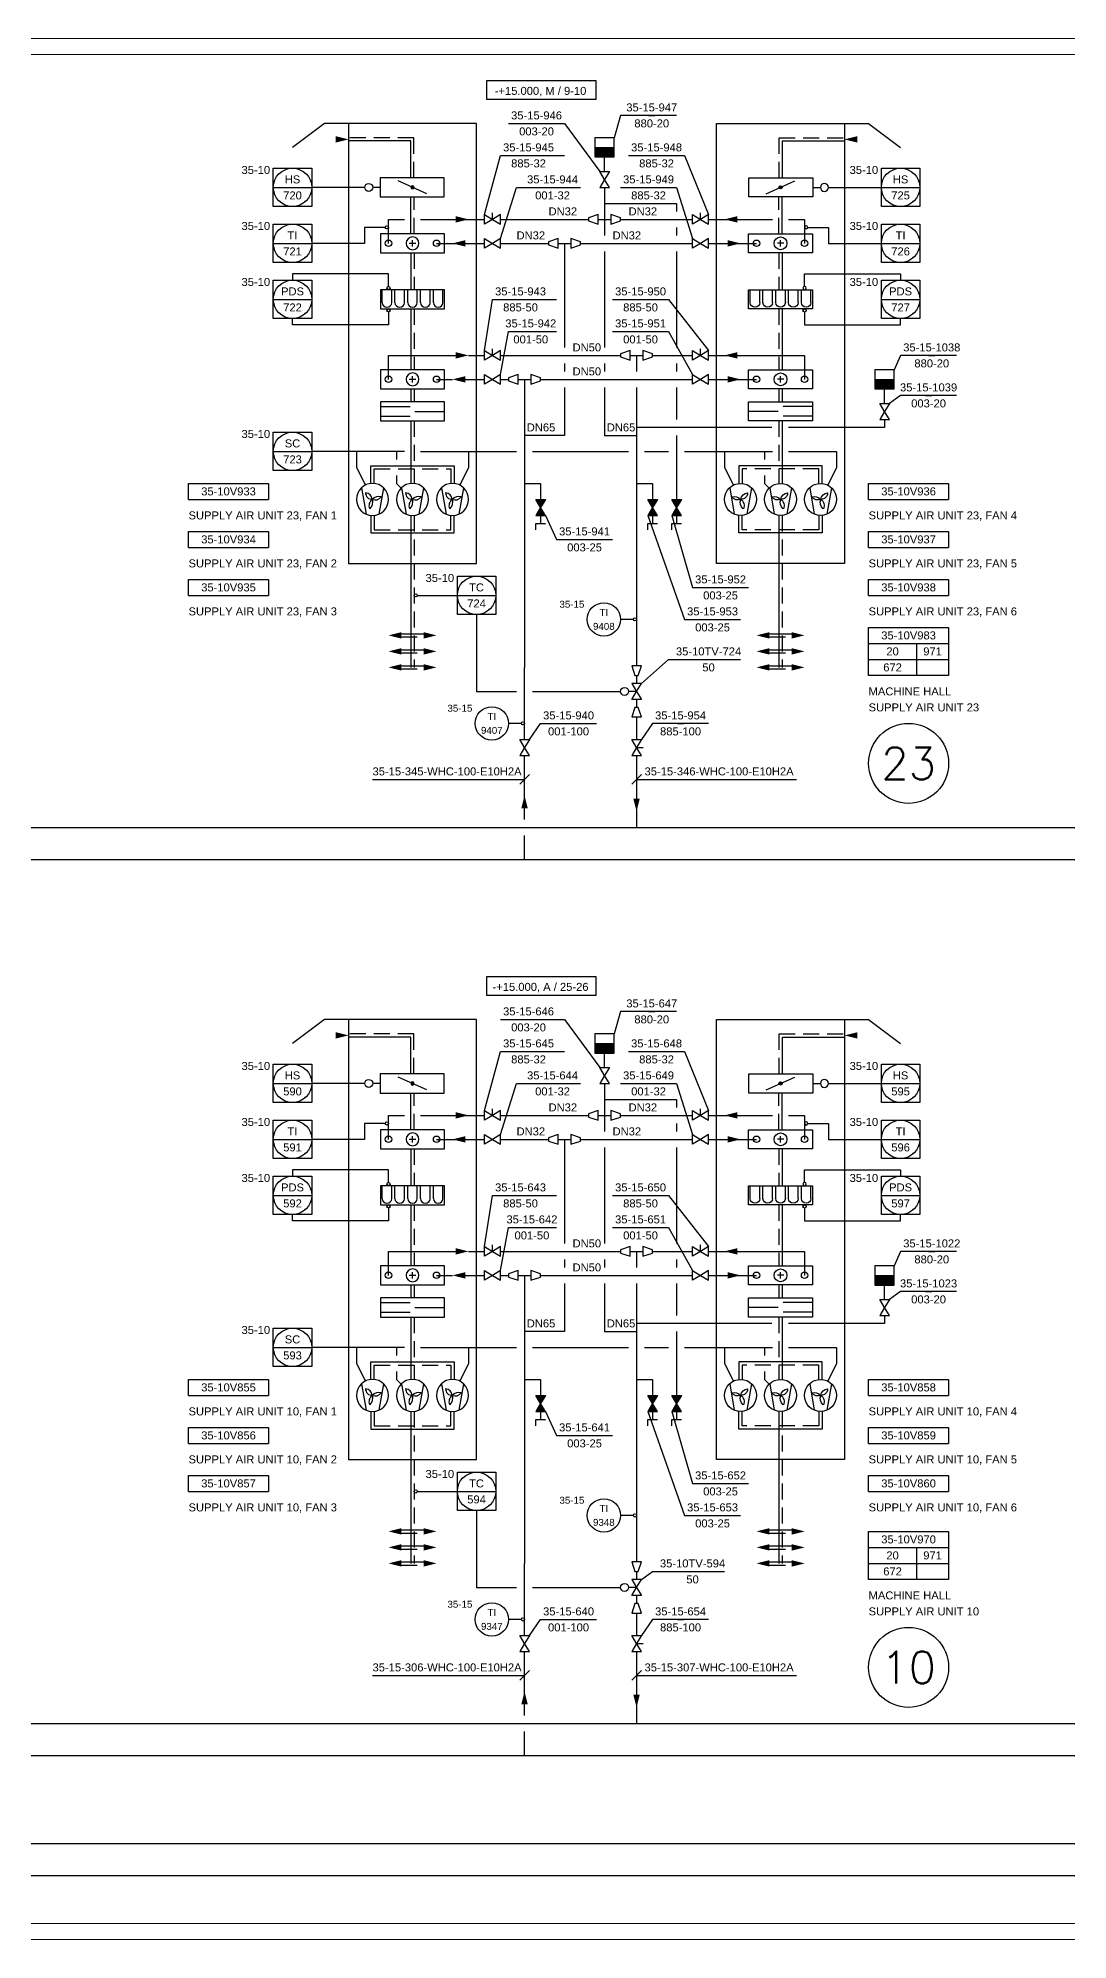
# Model space of a CAD drawing. Header units: millimetres. Extents: x 278 to 9444, y -5 to 599.
# Drawn here: x 4015 to 4337, y 0 to 594 of the extents above; entities that cross this region are included whole.
import ezdxf
from ezdxf.enums import TextEntityAlignment as Align

# ---------------------------------------------------------------- set-up
doc = ezdxf.new("R2010")
doc.units = ezdxf.units.MM
doc.header["$LTSCALE"] = 10
doc.header["$MEASUREMENT"] = 0
doc.linetypes.add('DASHED', pattern=[0.75, 0.5, -0.25])
for name, color, linetype in [('P-A-SHEET', 3, 'Continuous'), ('P-AIR', 7, 'Continuous'), ('P-CVPOS', 7, 'Continuous'), ('P-FAN_POS', 7, 'Continuous'), ('P-FITTINGS', 7, 'Continuous'), ('P-HEATING_WATER', 3, 'Continuous'), ('P-INSTRPOS', 7, 'Continuous'), ('P-INSTRPOS_TEXTS', 7, 'Continuous'), ('P-INSTRU', 7, 'Continuous'), ('P-LINEPOS', 7, 'Continuous'), ('P-OTHER', 7, 'Continuous'), ('P-PUMP_POS', 7, 'Continuous'), ('P-PUMPS', 7, 'Continuous'), ('P-SYMB', 7, 'Continuous'), ('P-TEXT', 7, 'Continuous'), ('P-UNIT', 7, 'Continuous'), ('P-VALVEPOS', 7, 'Continuous'), ('P-VENTS', 7, 'Continuous'), ('P-WATER', 3, 'Continuous')]:
    doc.layers.add(name, color=color, linetype=linetype)
doc.styles.add('ARIAL', font='arial.ttf')
doc.styles.add('ROMANS', font='ROMANS.SHX')

# ---------------------------------------------------------------- blocks, each defined once
blk = doc.blocks.new('P7A5102')
at = {"color": 0, "linetype": 'ByBlock'}
for p, q in [((3, 10), (-3, 10)), ((-3, 10), (-3, -10)), ((3, -10), (3, 10)), ((-1, 0), (1, 0)), ((0, 1), (0, -1)), ((-3, -10), (3, -10))]:
    blk.add_line(p, q, dxfattribs=at)
for start, end in [(90, 270), (270, 90)]:
    blk.add_arc((0, 0), 2, start, end, dxfattribs=at)
blk = doc.blocks.new('P7A5222')
at = {"color": 0, "linetype": 'ByBlock'}
for p, q in [((-1.5, 10), (-1.5, 0.77)), ((1.5, 10), (1.5, 0.77)), ((0, -0.74), (0, -10))]:
    blk.add_line(p, q, dxfattribs=at)
blk.add_lwpolyline([(-3, 10), (-3, -10), (3, -10), (3, 10)], close=True, dxfattribs=at)
blk = doc.blocks.new('P7A0214')
at = {"color": 0, "linetype": 'ByBlock'}
for p, q in [((-3.6, 3.4), (4.6, 2)), ((-3.6, -3.4), (4.6, -2))]:
    blk.add_line(p, q, dxfattribs=at)
blk.add_lwpolyline([(0, 5, 1), (0, -5, 1)], format="xyb", close=True, dxfattribs=at)
for centre, radius, start, end in [((1.93, 2), 2.83, 164.98288, 226.8997), ((-2.2, 0.83), 2.38, 337.75098, 53.61565), ((0.88, -2.55), 2.64, 39.79777, 109.4011), ((0.4, -2.57), 2.53, 99.09028, 170.90972), ((-2, -0.17), 2, 267.13759, 2.86241), ((2, 1.33), 2.44, 214.99202, 292.24902)]:
    blk.add_arc(centre, radius, start, end, dxfattribs=at)
blk = doc.blocks.new('P7A5202')
at = {"linetype": 'Continuous'}
h = blk.add_hatch(color=0, dxfattribs=at)
edge = h.paths.add_edge_path()
edge.add_arc((0, 0), 0.5, 270, 450)
edge.add_arc((0, 0), 0.5, 90, 270)
at = {"color": 0, "linetype": 'ByBlock'}
blk.add_line((-2, -4.5), (2, 4.5), dxfattribs=at)
blk.add_lwpolyline([(3, -9.92), (3, 10.08), (-3, 10.08), (-3, -9.92)], close=True, dxfattribs=at)
at = {"color": 0, "linetype": 'Continuous'}
for start, end in [(90, 270), (270, 90)]:
    blk.add_arc((0, 0), 0.5, start, end, dxfattribs=at)
blk = doc.blocks.new('P7A5106')
at = {"color": 0, "linetype": 'ByBlock'}
for p, q in [((3, 10), (-3, 10)), ((-3, 10), (-3, -10)), ((-1, 9.5), (3, 9.5)), ((-1, 6.5), (3, 6.5)), ((3, -10), (3, 10)), ((-1, 5.5), (3, 5.5)), ((-1, 2.5), (3, 2.5)), ((-1, 1.5), (3, 1.5)), ((-1, -1.5), (3, -1.5)), ((-1, -2.5), (3, -2.5)), ((-1, -5.5), (3, -5.5)), ((-3, -10), (3, -10)), ((-1, -6.5), (3, -6.5)), ((-1, -9.5), (3, -9.5))]:
    blk.add_line(p, q, dxfattribs=at)
for centre in [(-1, 8), (-1, 4), (-1, 0), (-1, -4), (-1, -8)]:
    blk.add_arc(centre, 1.5, 90, 270, dxfattribs=at)
blk = doc.blocks.new('P7A1305')
at = {"color": 0, "linetype": 'ByBlock'}
blk.add_solid([(-4, -1), (-4, 1), (0, 0)], dxfattribs=at)
blk = doc.blocks.new('P7A1210')
at = {"color": 0, "linetype": 'ByBlock'}
blk.add_lwpolyline([(-3, 1.5), (-3, -1.5), (0, -0.5), (0, 0.5)], close=True, dxfattribs=at)
blk = doc.blocks.new('P7A1100')
at = {"color": 0, "linetype": 'ByBlock'}
for points in [[(-3, -1.8), (-3, 1.8), (0, 0)], [(3, -1.8), (3, 1.8), (0, 0)]]:
    blk.add_lwpolyline(points, close=True, dxfattribs=at)
blk = doc.blocks.new('CVR4349')
at = {"color": 0, "linetype": 'Continuous'}
blk.add_lwpolyline([(-1.5, 4.5, -1), (1.5, 4.5, -1), (-1.5, 4.5)], format="xyb", close=True, dxfattribs=at)
blk.add_lwpolyline([(0, 0), (0, 3)], dxfattribs=at)
at = {"layer": 'P-VENTS', "color": 0, "linetype": 'Continuous'}
for points in [[(-3, -1.8), (-3, 1.8), (0, 0)], [(3, -1.8), (3, 1.8), (0, 0)]]:
    blk.add_lwpolyline(points, close=True, dxfattribs=at)
blk = doc.blocks.new('P7A1172')
at = {"color": 0, "linetype": 'ByBlock'}
blk.add_line((0, 0), (0, 2.5), dxfattribs=at)
for points in [[(-3, 1.8), (0, 0), (-3, -1.8)], [(0, 0), (3, -1.8), (3, 1.8)]]:
    blk.add_lwpolyline(points, close=True, dxfattribs=at)
blk = doc.blocks.new('P7A1208')
at = {"color": 0, "linetype": 'ByBlock'}
for p, q in [((-3, 0), (-3, -3)), ((3, -3), (3, 0)), ((-3, -3), (3, -3))]:
    blk.add_line(p, q, dxfattribs=at)
blk.add_lwpolyline([(3, 3), (-3, 3), (-3, 0), (3, 0)], close=True, dxfattribs=at)
blk.add_solid([(-3, 0), (3, 0), (-3, -3), (3, -3)], dxfattribs=at)
blk = doc.blocks.new('PRR4AF3')
h = blk.add_hatch(color=0)
h.dxf.hatch_style = 1
h.paths.add_polyline_path([(-3, -1.8), (-3, 1.8), (0, 0)])
h.paths.add_polyline_path([(3, -1.8), (3, 1.8), (0, 0)])
at = {"layer": 'P-VENTS', "color": 0, "linetype": 'Continuous'}
for points in [[(-3, -1.8), (-3, 1.8), (0, 0)], [(3, -1.8), (3, 1.8), (0, 0)]]:
    blk.add_lwpolyline(points, close=True, dxfattribs=at)
blk = doc.blocks.new('P7A1212')
at = {"color": 0, "linetype": 'ByBlock'}
for p, q in [((0, -1.5), (0, 1.5)), ((2, -1.5), (0, -1.5))]:
    blk.add_line(p, q, dxfattribs=at)
blk = doc.blocks.new('PPI_1204A')
at = {"color": 0, "linetype": 'ByBlock'}
for p, q in [((-6, -6), (-6, 6)), ((-6, 6), (6, 6)), ((6, 6), (6, -6)), ((-6, 0), (6, 0)), ((6, -6), (-6, -6))]:
    blk.add_line(p, q, dxfattribs=at)
blk.add_circle((0, 0), 6, dxfattribs=at)
blk = doc.blocks.new('PPI_0101B')
at = {"color": 0, "linetype": 'ByBlock'}
blk.add_line((0, 1), (0, 5), dxfattribs=at)
blk.add_circle((0, 0.5), 0.5, dxfattribs=at)
blk = doc.blocks.new('PPI_0900A')
at = {"color": 0, "linetype": 'ByBlock'}
blk.add_line((-1, 0), (1, 0), dxfattribs=at)
blk = doc.blocks.new('PPI_1200A')
at = {"color": 0, "linetype": 'ByBlock'}
blk.add_circle((0, 0), 6, dxfattribs=at)
blk = doc.blocks.new('PPI_1000A')
at = {"color": 0, "linetype": 'ByBlock'}
blk.add_line((-1, 0), (1, 0), dxfattribs=at)
blk = doc.blocks.new('PPI_1100A')
at = {"color": 0, "linetype": 'ByBlock'}
blk.add_line((0, 0), (2, 0), dxfattribs=at)
blk = doc.blocks.new('P7A1304')
at = {"color": 0, "linetype": 'ByBlock'}
blk.add_line((1.5, 1.5), (-1.5, -1.5), dxfattribs=at)
blk = doc.blocks.new('PPI_0601A-25')
at = {"color": 0, "linetype": 'ByBlock'}
for p, q in [((0, 0), (25, 0)), ((0, -15), (0, 0)), ((25, 0), (25, -15)), ((0, -5), (25, -5)), ((15, -5), (15, -15)), ((0, -10), (25, -10)), ((25, -15), (0, -15))]:
    blk.add_line(p, q, dxfattribs=at)
blk = doc.blocks.new('PPI_060AA-25')
at = {"color": 0, "linetype": 'ByBlock'}
for p, q in [((0, -5), (0, 0)), ((0, 0), (25, 0)), ((25, 0), (25, -5)), ((0, -5), (25, -5))]:
    blk.add_line(p, q, dxfattribs=at)

msp = doc.modelspace()

# ---------------------------------------------------------------- linework, layer by layer
at = {"layer": 'P-A-SHEET', "color": 7, "const_width": 0.35}
for points in [[(282.5, 0), (9438.5, 0), (9438.5, 594), (282.5, 594)], [(287.5, 5), (9433.5, 5), (9433.5, 589), (287.5, 589)]]:
    msp.add_lwpolyline(points, close=True, dxfattribs=at)
at = {"layer": 'P-AIR', "linetype": 'DASHED'}
for points in [[(4132.92, 550.5), (4132.92, 563), (4112.5, 563)], [(4247.08, 550.5), (4247.08, 563), (4267.5, 563)], [(4133, 533), (4133, 544.5)], [(4247, 533), (4247, 544.5)], [(4133, 527.04), (4133, 515.54)], [(4247, 527.04), (4247, 515.54)], [(4133, 509.54), (4133, 490.54)], [(4247, 509.54), (4247, 490.54)], [(4133, 484.54), (4133, 480.5)], [(4247, 484.54), (4247, 480.5)], [(4133, 474.5), (4133, 454.97)], [(4247, 474.5), (4247, 454.97)], [(4120.5, 455), (4120.5, 459.5), (4144.5, 459.5), (4144.5, 455)], [(4259.5, 455), (4259.5, 459.5), (4235.5, 459.5), (4235.5, 455)], [(4120.5, 445), (4120.5, 440.5), (4144.5, 440.5), (4144.5, 445)], [(4133, 445), (4133, 397.5)], [(4259.5, 445), (4259.5, 440.5), (4235.5, 440.5), (4235.5, 445)], [(4248, 445), (4248, 397.5)], [(4129, 407), (4136, 407)], [(4244, 407), (4251, 407)], [(4129, 402), (4136, 402)], [(4244, 402), (4251, 402)], [(4129, 397), (4136, 397)], [(4244, 397), (4251, 397)], [(4132.92, 270.5), (4132.92, 283), (4112.5, 283)], [(4247.08, 270.5), (4247.08, 283), (4267.5, 283)], [(4133, 253), (4133, 264.5)], [(4247, 253), (4247, 264.5)], [(4133, 247.04), (4133, 235.54)], [(4247, 247.04), (4247, 235.54)], [(4133, 229.54), (4133, 210.54)], [(4247, 229.54), (4247, 210.54)], [(4133, 204.54), (4133, 200.5)], [(4247, 204.54), (4247, 200.5)], [(4133, 194.5), (4133, 174.97)], [(4247, 194.5), (4247, 174.97)], [(4120.5, 175), (4120.5, 179.5), (4144.5, 179.5), (4144.5, 175)], [(4259.5, 175), (4259.5, 179.5), (4235.5, 179.5), (4235.5, 175)], [(4120.5, 165), (4120.5, 160.5), (4144.5, 160.5), (4144.5, 165)], [(4133, 165), (4133, 117.5)], [(4259.5, 165), (4259.5, 160.5), (4235.5, 160.5), (4235.5, 165)], [(4248, 165), (4248, 117.5)], [(4129, 127), (4136, 127)], [(4244, 127), (4251, 127)], [(4129, 122), (4136, 122)], [(4244, 122), (4251, 122)], [(4129, 117), (4136, 117)], [(4244, 117), (4251, 117)]]:
    msp.add_lwpolyline(points, dxfattribs=at)
at = {"layer": 'P-AIR'}
for points in [[(4131.92, 550.5), (4131.92, 562), (4112.5, 562)], [(4248.08, 550.5), (4248.08, 562), (4267.5, 562)], [(4132, 533), (4132, 544.5)], [(4248, 533), (4248, 544.5)], [(4132, 527.04), (4132, 515.54)], [(4248, 527.04), (4248, 515.54)], [(4132, 509.54), (4132, 490.54)], [(4248, 509.54), (4248, 490.54)], [(4132, 484.54), (4132, 480.5)], [(4248, 484.54), (4248, 480.5)], [(4132, 474.5), (4132, 454.97)], [(4248, 474.5), (4248, 454.97)], [(4119.5, 455), (4119.5, 460.5), (4145.5, 460.5), (4145.5, 455)], [(4260.5, 455), (4260.5, 460.5), (4234.5, 460.5), (4234.5, 455)], [(4119.5, 445), (4119.5, 439.5), (4145.5, 439.5), (4145.5, 445)], [(4132, 445), (4132, 397.5)], [(4260.5, 445), (4260.5, 439.5), (4234.5, 439.5), (4234.5, 445)], [(4247, 445), (4247, 397.5)], [(4129, 408), (4136, 408)], [(4244, 408), (4251, 408)], [(4129, 403), (4136, 403)], [(4244, 403), (4251, 403)], [(4129, 398), (4136, 398)], [(4244, 398), (4251, 398)], [(4131.92, 270.5), (4131.92, 282), (4112.5, 282)], [(4248.08, 270.5), (4248.08, 282), (4267.5, 282)], [(4132, 253), (4132, 264.5)], [(4248, 253), (4248, 264.5)], [(4132, 247.04), (4132, 235.54)], [(4248, 247.04), (4248, 235.54)], [(4132, 229.54), (4132, 210.54)], [(4248, 229.54), (4248, 210.54)], [(4132, 204.54), (4132, 200.5)], [(4248, 204.54), (4248, 200.5)], [(4132, 194.5), (4132, 174.97)], [(4248, 194.5), (4248, 174.97)], [(4119.5, 175), (4119.5, 180.5), (4145.5, 180.5), (4145.5, 175)], [(4260.5, 175), (4260.5, 180.5), (4234.5, 180.5), (4234.5, 175)], [(4119.5, 165), (4119.5, 159.5), (4145.5, 159.5), (4145.5, 165)], [(4132, 165), (4132, 117.5)], [(4260.5, 165), (4260.5, 159.5), (4234.5, 159.5), (4234.5, 165)], [(4247, 165), (4247, 117.5)], [(4129, 128), (4136, 128)], [(4244, 128), (4251, 128)], [(4129, 123), (4136, 123)], [(4244, 123), (4251, 123)], [(4129, 118), (4136, 118)], [(4244, 118), (4251, 118)]]:
    msp.add_lwpolyline(points, dxfattribs=at)
at = {"layer": 'P-CVPOS'}
for points in [[(4204, 392.5), (4212.5, 400), (4235, 400)], [(4204, 112.5), (4207.5, 115), (4230, 115)]]:
    msp.add_lwpolyline(points, dxfattribs=at)
at = {"layer": 'P-HEATING_WATER'}
for points in [[(4192.5, 552.5), (4192.5, 557.5)], [(4280, 480), (4280, 485)], [(4192.5, 272.5), (4192.5, 277.5)], [(4280, 200), (4280, 205)]]:
    msp.add_lwpolyline(points, dxfattribs=at)
at = {"layer": 'P-INSTRPOS'}
for points in [[(4117.5, 547.5), (4101, 547.5)], [(4262.5, 547.5), (4279, 547.5)], [(4120, 535), (4117.5, 535), (4117.5, 530), (4101, 530)], [(4260, 535), (4262.5, 535), (4262.5, 530), (4279, 530)], [(4125, 520.54), (4095, 520.54), (4095, 518.5)], [(4255, 520.54), (4285, 520.54), (4285, 518.5)], [(4125, 504.54), (4095, 504.54), (4095, 506.5)], [(4255, 504.54), (4285, 504.54), (4285, 506.5)], [(4130, 465), (4101, 465)], [(4137.5, 420), (4146.5, 420)], [(4152.5, 414), (4152.5, 390), (4165, 390)], [(4117.5, 267.5), (4101, 267.5)], [(4262.5, 267.5), (4279, 267.5)], [(4120, 255), (4117.5, 255), (4117.5, 250), (4101, 250)], [(4260, 255), (4262.5, 255), (4262.5, 250), (4279, 250)], [(4125, 240.54), (4095, 240.54), (4095, 238.5)], [(4255, 240.54), (4285, 240.54), (4285, 238.5)], [(4125, 224.54), (4095, 224.54), (4095, 226.5)], [(4255, 224.54), (4285, 224.54), (4285, 226.5)], [(4130, 185), (4101, 185)], [(4137.5, 140), (4146.5, 140)], [(4152.5, 134), (4152.5, 110), (4165, 110)]]:
    msp.add_lwpolyline(points, dxfattribs=at)
at = {"layer": 'P-INSTRU'}
for centre in [(4125, 530.04), (4140, 530.04), (4240, 530.04), (4255, 530.04), (4125, 487.54), (4140, 487.54), (4240, 487.54), (4255, 487.54), (4125, 250.04), (4140, 250.04), (4240, 250.04), (4255, 250.04), (4125, 207.54), (4140, 207.54), (4240, 207.54), (4255, 207.54)]:
    msp.add_circle(centre, 1, dxfattribs=at)
at = {"layer": 'P-OTHER'}
for points in [[(4155.75, 580.93), (4189.78, 580.93), (4189.78, 575), (4155.75, 575), (4155.75, 580.93)], [(4162.5, 567.5), (4180, 567.5), (4191, 552.5)], [(4215, 570), (4197.5, 570), (4195.5, 563)], [(4200, 557.5), (4217.5, 557.5), (4225, 539)], [(4197.5, 547.5), (4215, 547.5), (4220, 531.5)], [(4195, 512.5), (4212.5, 512.5), (4225, 496.5)], [(4195, 502.5), (4212.5, 502.5), (4220, 489)], [(4302.5, 495), (4285, 495), (4283, 490.5)], [(4302.5, 482.5), (4285, 482.5), (4281.5, 480)], [(4115, 465), (4115, 460), (4117.76, 454.47)], [(4127.5, 465), (4127.5, 462.5)], [(4135, 465), (4150, 465), (4150, 460), (4147.24, 454.47)], [(4135, 465), (4165, 465)], [(4170, 465), (4200, 465)], [(4205, 465), (4212.5, 465)], [(4217.5, 465), (4245, 465)], [(4230, 465), (4230, 460), (4232.76, 454.47)], [(4242.5, 465), (4242.5, 462.5)], [(4250, 465), (4265, 465), (4265, 460), (4262.24, 454.47)], [(4127.5, 457.5), (4127.5, 455), (4128.96, 453.54)], [(4242.5, 457.5), (4242.5, 455), (4243.96, 453.54)], [(4170, 390), (4197.5, 390)], [(4225, 380), (4207.5, 380), (4204, 375)], [(4120, 362.5), (4167.5, 362.5)], [(4202.5, 362.5), (4252.5, 362.5)], [(4155.75, 300.92), (4189.78, 300.92), (4189.78, 295), (4155.75, 295), (4155.75, 300.92)], [(4160, 287.5), (4180, 287.5), (4191, 272.5)], [(4215, 290), (4197.5, 290), (4195.5, 283)], [(4200, 277.5), (4217.5, 277.5), (4225, 259)], [(4197.5, 267.5), (4215, 267.5), (4220, 251.5)], [(4195, 232.5), (4212.5, 232.5), (4225, 216.5)], [(4195, 222.5), (4212.5, 222.5), (4220, 209)], [(4302.5, 215), (4285, 215), (4283, 210.5)], [(4302.5, 202.5), (4285, 202.5), (4281.5, 200)], [(4115, 185), (4115, 180), (4117.76, 174.47)], [(4127.5, 185), (4127.5, 182.5)], [(4135, 185), (4150, 185), (4150, 180), (4147.24, 174.47)], [(4135, 185), (4165, 185)], [(4170, 185), (4200, 185)], [(4205, 185), (4212.5, 185)], [(4217.5, 185), (4245, 185)], [(4230, 185), (4230, 180), (4232.76, 174.47)], [(4242.5, 185), (4242.5, 182.5)], [(4250, 185), (4265, 185), (4265, 180), (4262.24, 174.47)], [(4127.5, 177.5), (4127.5, 175), (4128.96, 173.54)], [(4242.5, 177.5), (4242.5, 175), (4243.96, 173.54)], [(4170, 110), (4197.5, 110)], [(4225, 100), (4207.5, 100), (4204, 95)], [(4120, 82.5), (4167.5, 82.5)], [(4202.5, 82.5), (4252.5, 82.5)]]:
    msp.add_lwpolyline(points, dxfattribs=at)
at = {"layer": 'P-OTHER', "color": 0, "linetype": 'Continuous'}
for points in [[(4118.8, 546.25, -1), (4118.8, 548.75, -1), (4118.8, 546.25)], [(4261.2, 546.25, 1), (4261.2, 548.75, 1), (4261.2, 546.25)], [(4118.8, 266.25, -1), (4118.8, 268.75, -1), (4118.8, 266.25)], [(4261.2, 266.25, 1), (4261.2, 268.75, 1), (4261.2, 266.25)]]:
    msp.add_lwpolyline(points, format="xyb", close=True, dxfattribs=at)
for points in [[(4122.42, 547.5), (4120.05, 547.5)], [(4257.58, 547.5), (4259.95, 547.5)], [(4122.42, 267.5), (4120.05, 267.5)], [(4257.58, 267.5), (4259.95, 267.5)]]:
    msp.add_lwpolyline(points, dxfattribs=at)
at = {"layer": 'P-OTHER'}
for centre in [(4287.5, 367.5), (4287.5, 85)]:
    msp.add_circle(centre, 12.5, dxfattribs=at)
at = {"layer": 'P-UNIT'}
for points in [[(4112.5, 567.5), (4105, 567.5), (4095, 560)], [(4267.5, 567.5), (4275, 567.5), (4285, 560)], [(4112.5, 287.5), (4105, 287.5), (4095, 280)], [(4267.5, 287.5), (4275, 287.5), (4285, 280)]]:
    msp.add_lwpolyline(points, dxfattribs=at)
for points in [[(4152.5, 430), (4152.5, 567.5), (4112.5, 567.5), (4112.5, 430)], [(4227.5, 430), (4227.5, 567.5), (4267.5, 567.5), (4267.5, 430)], [(4152.5, 150), (4152.5, 287.5), (4112.5, 287.5), (4112.5, 150)], [(4227.5, 150), (4227.5, 287.5), (4267.5, 287.5), (4267.5, 150)]]:
    msp.add_lwpolyline(points, close=True, dxfattribs=at)
at = {"layer": 'P-VALVEPOS'}
for points in [[(4155, 539), (4160, 557.5), (4180, 557.5)], [(4160, 531.5), (4165, 547.5), (4185, 547.5)], [(4155, 496.5), (4157.5, 512.5), (4177.5, 512.5)], [(4160, 489), (4162.5, 502.5), (4177.5, 502.5)], [(4174, 445), (4177.5, 437.5), (4195, 437.5)], [(4206, 445), (4217.5, 412.5), (4235, 412.5)], [(4213.5, 445), (4220, 422.5), (4237.5, 422.5)], [(4169, 375), (4172.5, 380), (4190, 380)], [(4155, 259), (4160, 277.5), (4180, 277.5)], [(4160, 251.5), (4165, 267.5), (4185, 267.5)], [(4155, 216.5), (4157.5, 232.5), (4177.5, 232.5)], [(4160, 209), (4162.5, 222.5), (4177.5, 222.5)], [(4174, 165), (4177.5, 157.5), (4195, 157.5)], [(4206, 165), (4217.5, 132.5), (4235, 132.5)], [(4213.5, 165), (4220, 142.5), (4237.5, 142.5)], [(4169, 95), (4172.5, 100), (4190, 100)]]:
    msp.add_lwpolyline(points, dxfattribs=at)
at = {"layer": 'P-WATER'}
for points in [[(4192.5, 547.5), (4192.5, 537.5)], [(4192.5, 542.5), (4215, 542.5), (4215, 540)], [(4125, 530), (4125, 537.5), (4130, 537.5)], [(4135, 537.5), (4155, 537.5)], [(4160, 537.5), (4187.5, 537.5)], [(4190.5, 537.5), (4194.5, 537.5)], [(4192.5, 537.5), (4192.5, 532.5)], [(4197.5, 537.5), (4220, 537.5)], [(4215, 535), (4215, 532.5)], [(4225, 537.5), (4245, 537.5)], [(4250, 537.5), (4255, 537.5), (4255, 530)], [(4140, 530), (4155, 530)], [(4160, 530), (4175, 530)], [(4178, 530), (4182, 530)], [(4180, 530), (4180, 497.5)], [(4185, 530), (4220, 530)], [(4225, 530), (4240, 530)], [(4192.5, 527.5), (4192.5, 497.5)], [(4215, 527.5), (4215, 497.5)], [(4125, 487.5), (4125, 495), (4146, 495)], [(4150, 495), (4155, 495)], [(4160, 495), (4197.5, 495)], [(4200.5, 495), (4204.5, 495)], [(4202.5, 495), (4202.5, 490)], [(4207.5, 495), (4220, 495)], [(4225, 495), (4255, 495), (4255, 487.5)], [(4140, 487.5), (4145, 487.5)], [(4149, 487.5), (4155, 487.5)], [(4160, 487.5), (4162.5, 487.5)], [(4165.5, 487.5), (4169.5, 487.5)], [(4167.5, 487.5), (4167.5, 397.5)], [(4172.5, 487.5), (4220, 487.5)], [(4180, 492.5), (4180, 490)], [(4192.5, 492.5), (4192.5, 490)], [(4215, 492.5), (4215, 490)], [(4225, 487.5), (4240, 487.5)], [(4180, 485), (4180, 470)], [(4192.5, 485), (4192.5, 470)], [(4202.5, 485), (4202.5, 470)], [(4215, 485), (4215, 475)], [(4180, 470), (4167.5, 470)], [(4192.5, 470), (4202.5, 470)], [(4244.76, 472.5), (4202.5, 472.5)], [(4202.5, 470), (4202.5, 398)], [(4215, 470), (4215, 450)], [(4280, 475), (4280, 472.5), (4250, 472.5)], [(4167.5, 455), (4172.5, 455), (4172.5, 450)], [(4202.5, 455), (4207.5, 455), (4207.5, 450)], [(4172.5, 445), (4172.5, 442.5)], [(4207.5, 445), (4207.5, 442.5)], [(4215, 445), (4215, 442.5)], [(4167.5, 375), (4167.5, 397.5)], [(4202.5, 395), (4202.5, 392.5)], [(4202.5, 387.5), (4202.5, 385)], [(4202.5, 382), (4202.5, 375)], [(4167.5, 350), (4167.5, 370)], [(4202.5, 370), (4202.5, 347.5)], [(3843, 347.5), (4465, 347.5)], [(4167.5, 337.5), (4167.5, 345)], [(3843, 337.5), (4465, 337.5)], [(4192.5, 267.5), (4192.5, 257.5)], [(4192.5, 262.5), (4215, 262.5), (4215, 260)], [(4125, 250), (4125, 257.5), (4130, 257.5)], [(4135, 257.5), (4155, 257.5)], [(4160, 257.5), (4187.5, 257.5)], [(4190.5, 257.5), (4194.5, 257.5)], [(4192.5, 257.5), (4192.5, 252.5)], [(4197.5, 257.5), (4220, 257.5)], [(4225, 257.5), (4245, 257.5)], [(4250, 257.5), (4255, 257.5), (4255, 250)], [(4140, 250), (4155, 250)], [(4160, 250), (4175, 250)], [(4178, 250), (4182, 250)], [(4180, 250), (4180, 217.5)], [(4185, 250), (4220, 250)], [(4215, 255), (4215, 252.5)], [(4225, 250), (4240, 250)], [(4192.5, 247.5), (4192.5, 217.5)], [(4215, 247.5), (4215, 217.5)], [(4125, 207.5), (4125, 215), (4146, 215)], [(4150, 215), (4155, 215)], [(4160, 215), (4197.5, 215)], [(4200.5, 215), (4204.5, 215)], [(4202.5, 215), (4202.5, 210)], [(4207.5, 215), (4220, 215)], [(4225, 215), (4255, 215), (4255, 207.5)], [(4180, 212.5), (4180, 210)], [(4192.5, 212.5), (4192.5, 210)], [(4215, 212.5), (4215, 210)], [(4140, 207.5), (4145, 207.5)], [(4149, 207.5), (4155, 207.5)], [(4160, 207.5), (4162.5, 207.5)], [(4165.5, 207.5), (4169.5, 207.5)], [(4167.5, 207.5), (4167.5, 117.5)], [(4172.5, 207.5), (4220, 207.5)], [(4180, 205), (4180, 190)], [(4192.5, 205), (4192.5, 190)], [(4202.5, 205), (4202.5, 190)], [(4215, 205), (4215, 195)], [(4225, 207.5), (4240, 207.5)], [(4244.76, 192.5), (4202.5, 192.5)], [(4280, 195), (4280, 192.5), (4250, 192.5)], [(4180, 190), (4167.5, 190)], [(4192.5, 190), (4202.5, 190)], [(4202.5, 190), (4202.5, 118)], [(4215, 190), (4215, 170)], [(4167.5, 175), (4172.5, 175), (4172.5, 170)], [(4202.5, 175), (4207.5, 175), (4207.5, 170)], [(4172.5, 165), (4172.5, 162.5)], [(4207.5, 165), (4207.5, 162.5)], [(4215, 165), (4215, 162.5)], [(4167.5, 95), (4167.5, 117.5)], [(4202.5, 115), (4202.5, 112.5)], [(4202.5, 107.5), (4202.5, 105)], [(4202.5, 102), (4202.5, 95)], [(4167.5, 70), (4167.5, 90)], [(4202.5, 90), (4202.5, 67.5)], [(3398, 20), (6805, 20), (6805, 88.7)], [(3843, 67.5), (4465, 67.5)], [(4167.5, 57.5), (4167.5, 65)], [(3843, 57.5), (4465, 57.5)], [(3398, 30), (6788.5, 30)]]:
    msp.add_lwpolyline(points, dxfattribs=at)

# ---------------------------------------------------------------- block references
at = {"layer": 'P-CVPOS', "color": 140}
for p in [(4225, 400), (4220, 115)]:
    msp.add_blockref('PPI_1000A', p, dxfattribs=at)
at = {"layer": 'P-FAN_POS', "color": 140}
for name, p in [('PPI_060AA-25', (4062.5, 455)), ('PPI_060AA-25', (4275, 455)), ('PPI_060AA-25', (4062.5, 440)), ('PPI_060AA-25', (4275, 440)), ('PPI_060AA-25', (4062.5, 425)), ('PPI_060AA-25', (4275, 425)), ('PPI_0601A-25', (4275, 410)), ('PPI_060AA-25', (4062.5, 175)), ('PPI_060AA-25', (4275, 175)), ('PPI_060AA-25', (4062.5, 160)), ('PPI_060AA-25', (4275, 160)), ('PPI_060AA-25', (4062.5, 145)), ('PPI_060AA-25', (4275, 145)), ('PPI_0601A-25', (4275, 127.5))]:
    msp.add_blockref(name, p, dxfattribs=at)
at = {"layer": 'P-FITTINGS'}
for p, rotation in [((4187.5, 537.5), 180), ((4175, 530), 180), ((4197.5, 495), 180), ((4162.5, 487.5), 180), ((4162.5, 487.5), 180), ((4202.5, 395), 270), ((4202.5, 385), 89.99999999999999), ((4187.5, 257.5), 180), ((4175, 250), 180), ((4197.5, 215), 180), ((4162.5, 207.5), 180), ((4162.5, 207.5), 180), ((4202.5, 115), 270), ((4202.5, 105), 89.99999999999999)]:
    msp.add_blockref('P7A1210', p, dxfattribs=dict(at, rotation=rotation))
for p in [(4197.5, 537.5), (4185, 530), (4207.5, 495), (4172.5, 487.5), (4172.5, 487.5), (4197.5, 257.5), (4185, 250), (4207.5, 215), (4172.5, 207.5), (4172.5, 207.5)]:
    msp.add_blockref('P7A1210', p, dxfattribs=at)
at = {"layer": 'P-INSTRPOS', "color": 140}
for p in [(4095, 547.5), (4285, 547.5), (4095, 530), (4285, 530), (4095, 512.5), (4285, 512.5), (4095, 465), (4152.5, 420), (4095, 267.5), (4285, 267.5), (4095, 250), (4285, 250), (4095, 232.5), (4285, 232.5), (4095, 185), (4152.5, 140)]:
    msp.add_blockref('PPI_1204A', p, dxfattribs=at)
at = {"layer": 'P-INSTRPOS', "color": 140, "xscale": 0.87, "yscale": 0.87, "zscale": 0.87}
for p in [(4192.28, 412.5), (4157.28, 380), (4192.28, 132.5), (4157.28, 100)]:
    msp.add_blockref('PPI_1200A', p, dxfattribs=at)
at = {"layer": 'P-INSTRU', "color": 140}
for p, rotation in [((4125, 535), 90), ((4125, 509.54), 180), ((4255, 509.54), 180), ((4133, 420), 270), ((4202.5, 412.5), 90), ((4167.5, 380), 90), ((4125, 255), 90), ((4125, 229.54), 180), ((4255, 229.54), 180), ((4133, 140), 270), ((4202.5, 132.5), 90), ((4167.5, 100), 90)]:
    msp.add_blockref('PPI_0101B', p, dxfattribs=dict(at, rotation=rotation))
at = {"layer": 'P-INSTRU', "color": 140, "xscale": -1, "rotation": 270}
for p in [(4255, 535), (4255, 255)]:
    msp.add_blockref('PPI_0101B', p, dxfattribs=at)
at = {"layer": 'P-INSTRU', "color": 140}
for p in [(4125, 515.54), (4125, 235.54)]:
    msp.add_blockref('PPI_0101B', p, dxfattribs=at)
at = {"layer": 'P-INSTRU', "color": 140, "xscale": -1}
for p in [(4255, 515.54), (4255, 235.54)]:
    msp.add_blockref('PPI_0101B', p, dxfattribs=at)
at = {"layer": 'P-LINEPOS', "color": 140}
for p in [(4120, 362.5), (4205, 362.5), (4120, 82.5), (4205, 82.5)]:
    msp.add_blockref('PPI_1100A', p, dxfattribs=at)
at = {"layer": 'P-PUMPS', "rotation": 270}
for p in [(4120, 450), (4132.5, 450), (4145, 450), (4120, 170), (4132.5, 170), (4145, 170)]:
    msp.add_blockref('P7A0214', p, dxfattribs=at)
at = {"layer": 'P-PUMPS', "xscale": -1, "rotation": 90}
for p in [(4235, 450), (4247.5, 450), (4260, 450), (4235, 170), (4247.5, 170), (4260, 170)]:
    msp.add_blockref('P7A0214', p, dxfattribs=at)
at = {"layer": 'P-SYMB'}
for name, p in [('P7A1305', (4112.5, 562.5)), ('P7A1208', (4192.5, 560)), ('P7A1305', (4150, 537.5)), ('P7A1305', (4150, 495)), ('P7A1208', (4280, 487.5)), ('P7A1305', (4140, 407.5)), ('P7A1305', (4255, 407.5)), ('P7A1305', (4140, 402.5)), ('P7A1305', (4140, 397.5)), ('P7A1305', (4255, 402.5)), ('P7A1305', (4255, 397.5)), ('P7A1304', (4167.5, 362.5)), ('P7A1304', (4202.5, 362.5)), ('P7A1305', (4112.5, 282.5)), ('P7A1208', (4192.5, 280)), ('P7A1305', (4150, 257.5)), ('P7A1305', (4150, 215)), ('P7A1208', (4280, 207.5)), ('P7A1305', (4140, 127.5)), ('P7A1305', (4255, 127.5)), ('P7A1305', (4140, 122.5)), ('P7A1305', (4255, 122.5)), ('P7A1305', (4140, 117.5)), ('P7A1305', (4255, 117.5)), ('P7A1304', (4167.5, 82.5)), ('P7A1304', (4202.5, 82.5))]:
    msp.add_blockref(name, p, dxfattribs=at)
at = {"layer": 'P-SYMB', "xscale": -1}
for p in [(4267.5, 562.5), (4230, 537.5), (4230, 495), (4267.5, 282.5), (4230, 257.5), (4230, 215)]:
    msp.add_blockref('P7A1305', p, dxfattribs=at)
at = {"layer": 'P-SYMB'}
for name, p, rotation in [('P7A5202', (4132.5, 547.5), 90), ('P7A5102', (4132.5, 530.04), 90), ('P7A1305', (4145, 530), 180), ('P7A5106', (4132.5, 512.54), 90), ('P7A5102', (4132.5, 487.54), 90), ('P7A1305', (4145, 487.5), 180), ('P7A5222', (4132.5, 477.5), 90), ('P7A1212', (4172.5, 442.5), 270), ('P7A1212', (4207.5, 442.5), 270), ('P7A1212', (4215, 442.5), 270), ('P7A1305', (4125, 407.5), 180), ('P7A1305', (4240, 407.5), 180), ('P7A1305', (4125, 402.5), 180), ('P7A1305', (4125, 397.5), 180), ('P7A1305', (4240, 402.5), 180), ('P7A1305', (4240, 397.5), 180), ('P7A1305', (4167.5, 357.5), 90), ('P7A1305', (4202.5, 352.5), 270), ('P7A5202', (4132.5, 267.5), 90), ('P7A5102', (4132.5, 250.04), 90), ('P7A1305', (4145, 250), 180), ('P7A5106', (4132.5, 232.54), 90), ('P7A5102', (4132.5, 207.54), 90), ('P7A1305', (4145, 207.5), 180), ('P7A5222', (4132.5, 197.5), 90), ('P7A1212', (4172.5, 162.5), 270), ('P7A1212', (4207.5, 162.5), 270), ('P7A1212', (4215, 162.5), 270), ('P7A1305', (4125, 127.5), 180), ('P7A1305', (4240, 127.5), 180), ('P7A1305', (4125, 122.5), 180), ('P7A1305', (4240, 122.5), 180), ('P7A1305', (4125, 117.5), 180), ('P7A1305', (4240, 117.5), 180), ('P7A1305', (4167.5, 77.5), 90), ('P7A1305', (4202.5, 72.5), 270)]:
    msp.add_blockref(name, p, dxfattribs=dict(at, rotation=rotation))
at = {"layer": 'P-SYMB', "xscale": -1}
for name, p, rotation in [('P7A5202', (4247.5, 547.5), 270), ('P7A1305', (4235, 530), 180), ('P7A5102', (4247.5, 530.04), 270), ('P7A5106', (4247.5, 512.54), 270), ('P7A1305', (4235, 487.5), 180), ('P7A5102', (4247.5, 487.54), 270), ('P7A5222', (4247.5, 477.5), 270), ('P7A5202', (4247.5, 267.5), 270), ('P7A1305', (4235, 250), 180), ('P7A5102', (4247.5, 250.04), 270), ('P7A5106', (4247.5, 232.54), 270), ('P7A1305', (4235, 207.5), 180), ('P7A5102', (4247.5, 207.54), 270), ('P7A5222', (4247.5, 197.5), 270)]:
    msp.add_blockref(name, p, dxfattribs=dict(at, rotation=rotation))
at = {"layer": 'P-VALVEPOS', "color": 140}
for p in [(4171.25, 567.5), (4207.25, 570), (4168.75, 557.5), (4208.75, 557.5), (4176.25, 547.5), (4206.25, 547.5), (4166.25, 512.5), (4203.75, 512.5), (4169.45, 502.5), (4203.75, 502.5), (4294.75, 495), (4293.75, 482.5), (4186.25, 437.5), (4228.75, 422.5), (4226.25, 412.5), (4181.25, 380), (4216.25, 380), (4168.75, 287.5), (4207.25, 290), (4168.75, 277.5), (4208.75, 277.5), (4176.25, 267.5), (4206.25, 267.5), (4166.25, 232.5), (4203.75, 232.5), (4169.81, 222.5), (4203.75, 222.5), (4294.75, 215), (4293.75, 202.5), (4186.25, 157.5), (4228.75, 142.5), (4226.25, 132.5), (4181.25, 100), (4216.25, 100)]:
    msp.add_blockref('PPI_0900A', p, dxfattribs=at)
at = {"layer": 'P-VENTS'}
for name, p, xscale, yscale, zscale, rotation in [('P7A1100', (4192.5, 550), 0.8333333333333144, 0.8333333333333144, 0.8333333333333144, 270), ('P7A1100', (4280, 477.5), 0.8333333333333144, 0.8333333333333144, 0.8333333333333144, 270), ('PRR4AF3', (4172.5, 447.5), 0.8333333333339399, 0.8333333333339399, 0.8333333333339399, 270), ('PRR4AF3', (4207.5, 447.5), 0.8333333333339399, 0.8333333333339399, 0.8333333333339399, 270), ('PRR4AF3', (4215, 447.5), 0.8333333333339399, 0.8333333333339399, 0.8333333333339399, 270), ('CVR4349', (4202.5, 390), 0.8333333333339399, 0.8333333333339399, 0.8333333333339399, 89.99999999999999), ('P7A1100', (4167.5, 372.5), 0.8333333333339399, 0.8333333333339399, 0.8333333333339399, 270), ('P7A1172', (4202.5, 372.5), 0.8333333333339399, 0.8333333333339399, 0.8333333333339399, 270), ('P7A1100', (4192.5, 270), 0.8333333333333144, 0.8333333333333144, 0.8333333333333144, 270), ('P7A1100', (4280, 197.5), 0.8333333333333144, 0.8333333333333144, 0.8333333333333144, 270), ('PRR4AF3', (4172.5, 167.5), 0.8333333333339399, 0.8333333333339399, 0.8333333333339399, 270), ('PRR4AF3', (4207.5, 167.5), 0.8333333333339399, 0.8333333333339399, 0.8333333333339399, 270), ('PRR4AF3', (4215, 167.5), 0.8333333333339399, 0.8333333333339399, 0.8333333333339399, 270), ('CVR4349', (4202.5, 110), 0.8333333333339399, 0.8333333333339399, 0.8333333333339399, 89.99999999999999), ('P7A1100', (4167.5, 92.5), 0.8333333333339399, 0.8333333333339399, 0.8333333333339399, 270), ('P7A1172', (4202.5, 92.5), 0.8333333333339399, 0.8333333333339399, 0.8333333333339399, 270)]:
    msp.add_blockref(name, p, dxfattribs=dict(at, xscale=xscale, yscale=yscale, zscale=zscale, rotation=rotation))
at = {"layer": 'P-VENTS', "xscale": 0.8333333333339399, "yscale": 0.8333333333339399, "zscale": 0.8333333333339399}
for name, p in [('P7A1172', (4157.5, 537.5)), ('P7A1172', (4222.5, 537.5)), ('P7A1100', (4157.5, 530)), ('P7A1100', (4222.5, 530)), ('P7A1172', (4157.5, 495)), ('P7A1172', (4222.5, 495)), ('P7A1100', (4157.5, 487.5)), ('P7A1100', (4222.5, 487.5)), ('P7A1172', (4157.5, 257.5)), ('P7A1172', (4222.5, 257.5)), ('P7A1100', (4157.5, 250)), ('P7A1100', (4222.5, 250)), ('P7A1172', (4157.5, 215)), ('P7A1172', (4222.5, 215)), ('P7A1100', (4157.5, 207.5)), ('P7A1100', (4222.5, 207.5))]:
    msp.add_blockref(name, p, dxfattribs=at)

# ---------------------------------------------------------------- texts
at = {"layer": 'P-CVPOS', "color": 140, "style": 'ARIAL'}
for s, p in [('35-10TV-724', (4225, 402.5)), ('50', (4225, 397.5)), ('35-10TV-594', (4220, 117.5)), ('50', (4220, 112.5))]:
    msp.add_text(s, height=2.5, dxfattribs=at).set_placement(p, align=Align.MIDDLE)
at = {"layer": 'P-FAN_POS', "color": 140, "style": 'ARIAL'}
for s, p in [('35-10V933', (4075, 452.5)), ('35-10V936', (4287.5, 452.5)), ('35-10V934', (4075, 437.5)), ('35-10V937', (4287.5, 437.5)), ('35-10V935', (4075, 422.5)), ('35-10V938', (4287.5, 422.5)), ('35-10V983', (4287.5, 407.5)), ('672', (4282.5, 397.5)), ('20', (4282.5, 402.5)), ('971', (4295, 402.5)), ('35-10V855', (4075, 172.5)), ('35-10V858', (4287.5, 172.5)), ('35-10V856', (4075, 157.5)), ('35-10V859', (4287.5, 157.5)), ('35-10V857', (4075, 142.5)), ('35-10V860', (4287.5, 142.5)), ('35-10V970', (4287.5, 125)), ('20', (4282.5, 120)), ('971', (4295, 120)), ('672', (4282.5, 115))]:
    msp.add_text(s, height=2.5, dxfattribs=at).set_placement(p, align=Align.MIDDLE)
for s, p in [('SUPPLY AIR UNIT 23, FAN 1', (4062.5, 445)), ('SUPPLY AIR UNIT 23, FAN 4', (4275, 445)), ('SUPPLY AIR UNIT 23, FAN 2', (4062.5, 430)), ('SUPPLY AIR UNIT 23, FAN 5', (4275, 430)), ('SUPPLY AIR UNIT 23, FAN 3', (4062.5, 415)), ('SUPPLY AIR UNIT 23, FAN 6', (4275, 415)), ('MACHINE HALL', (4275, 390)), ('SUPPLY AIR UNIT 23', (4275, 385)), ('SUPPLY AIR UNIT 10, FAN 1', (4062.5, 165)), ('SUPPLY AIR UNIT 10, FAN 4', (4275, 165)), ('SUPPLY AIR UNIT 10, FAN 2', (4062.5, 150)), ('SUPPLY AIR UNIT 10, FAN 5', (4275, 150)), ('SUPPLY AIR UNIT 10, FAN 3', (4062.5, 135)), ('SUPPLY AIR UNIT 10, FAN 6', (4275, 135)), ('MACHINE HALL', (4275, 107.5)), ('SUPPLY AIR UNIT 10', (4275, 102.5))]:
    msp.add_text(s, height=2.5, dxfattribs=at).set_placement(p, align=Align.MIDDLE_LEFT)
at = {"layer": 'P-INSTRPOS_TEXTS', "style": 'ARIAL'}
for s, height, p in [('35-10', 2.5, (4088, 551.7)), ('35-10', 2.5, (4278, 551.7)), ('35-10', 2.5, (4088, 534.2)), ('35-10', 2.5, (4278, 534.2)), ('35-10', 2.5, (4088, 516.7)), ('35-10', 2.5, (4278, 516.7)), ('35-10', 2.5, (4088, 469.2)), ('35-10', 2.5, (4145.5, 424.2)), ('35-15', 2.175, (4186.19, 416.15)), ('35-15', 2.175, (4151.19, 383.65)), ('35-10', 2.5, (4088, 271.7)), ('35-10', 2.5, (4278, 271.7)), ('35-10', 2.5, (4088, 254.2)), ('35-10', 2.5, (4278, 254.2)), ('35-10', 2.5, (4088, 236.7)), ('35-10', 2.5, (4278, 236.7)), ('35-10', 2.5, (4088, 189.2)), ('35-10', 2.5, (4145.5, 144.2)), ('35-15', 2.175, (4186.19, 136.15)), ('35-15', 2.175, (4151.19, 103.65))]:
    msp.add_text(s, height=height, dxfattribs=at).set_placement(p, align=Align.RIGHT)
for s, height, p in [('HS', 2.5, (4095, 550)), ('HS', 2.5, (4285, 550)), ('720', 2.5, (4095, 545)), ('725', 2.5, (4285, 545)), ('TI', 2.5, (4095, 532.5)), ('TI', 2.5, (4285, 532.5)), ('721', 2.5, (4095, 527.5)), ('726', 2.5, (4285, 527.5)), ('PDS', 2.5, (4095, 515)), ('722', 2.5, (4095, 510)), ('PDS', 2.5, (4285, 515)), ('727', 2.5, (4285, 510)), ('723', 2.5, (4095, 462.5)), ('SC', 2.5, (4095, 467.5)), ('TC', 2.5, (4152.5, 422.5)), ('724', 2.5, (4152.5, 417.5)), ('9408', 2.175, (4192.28, 410.32)), ('TI', 2.175, (4192.28, 414.67)), ('TI', 2.175, (4157.28, 382.17)), ('9407', 2.175, (4157.28, 377.82)), ('HS', 2.5, (4095, 270)), ('HS', 2.5, (4285, 270)), ('590', 2.5, (4095, 265)), ('595', 2.5, (4285, 265)), ('TI', 2.5, (4095, 252.5)), ('TI', 2.5, (4285, 252.5)), ('591', 2.5, (4095, 247.5)), ('596', 2.5, (4285, 247.5)), ('PDS', 2.5, (4095, 235)), ('PDS', 2.5, (4285, 235)), ('592', 2.5, (4095, 230)), ('597', 2.5, (4285, 230)), ('SC', 2.5, (4095, 187.5)), ('593', 2.5, (4095, 182.5)), ('TC', 2.5, (4152.5, 142.5)), ('594', 2.5, (4152.5, 137.5)), ('9348', 2.175, (4192.28, 130.32)), ('TI', 2.175, (4192.28, 134.67)), ('TI', 2.175, (4157.28, 102.17)), ('9347', 2.175, (4157.28, 97.82))]:
    msp.add_text(s, height=height, dxfattribs=at).set_placement(p, align=Align.MIDDLE)
at = {"layer": 'P-LINEPOS', "color": 140, "style": 'ARIAL'}
for s, p in [('35-15-345-WHC-100-E10H2A', (4120, 365)), ('35-15-346-WHC-100-E10H2A', (4205, 365)), ('35-15-306-WHC-100-E10H2A', (4120, 85)), ('35-15-307-WHC-100-E10H2A', (4205, 85))]:
    msp.add_text(s, height=2.5, dxfattribs=at).set_placement(p, align=Align.MIDDLE_LEFT)
at = {"layer": 'P-PUMP_POS', "style": 'ROMANS'}
for s, p in [('23', (4287.5, 367.5)), ('10', (4287.5, 85))]:
    msp.add_text(s, height=10, dxfattribs=at).set_placement(p, align=Align.MIDDLE_CENTER)
at = {"layer": 'P-TEXT', "style": 'ARIAL'}
for s, p in [('-+15.000, M / 9-10', (4172.5, 577.5)), ('-+15.000, A / 25-26', (4172.5, 297.5))]:
    msp.add_text(s, height=2.5, dxfattribs=at).set_placement(p, align=Align.MIDDLE)
for s, p in [('DN32', (4175, 540)), ('DN32', (4200, 540)), ('DN32', (4165, 532.5)), ('DN32', (4195, 532.5)), ('DN50', (4182.5, 497.5)), ('DN50', (4182.5, 490)), ('DN65', (4168.19, 472.5)), ('DN65', (4193.19, 472.5)), ('DN32', (4175, 260)), ('DN32', (4200, 260)), ('DN32', (4165, 252.5)), ('DN32', (4195, 252.5)), ('DN50', (4182.5, 217.5)), ('DN50', (4182.5, 210)), ('DN65', (4168.19, 192.5)), ('DN65', (4193.19, 192.5))]:
    msp.add_text(s, height=2.5, dxfattribs=at).set_placement(p, align=Align.MIDDLE_LEFT)
at = {"layer": 'P-VALVEPOS', "color": 140, "style": 'ARIAL'}
for s, p in [('35-15-946', (4171.25, 570)), ('35-15-947', (4207.25, 572.5)), ('003-20', (4171.25, 565)), ('880-20', (4207.25, 567.5)), ('35-15-945', (4168.75, 560)), ('35-15-948', (4208.75, 560)), ('885-32', (4168.75, 555)), ('885-32', (4208.75, 555)), ('35-15-944', (4176.25, 550)), ('35-15-949', (4206.25, 550)), ('001-32', (4176.25, 545)), ('885-32', (4206.25, 545)), ('35-15-943', (4166.25, 515)), ('885-50', (4166.25, 510)), ('35-15-950', (4203.75, 515)), ('885-50', (4203.75, 510)), ('35-15-942', (4169.45, 505)), ('35-15-951', (4203.75, 505)), ('001-50', (4169.45, 500)), ('001-50', (4203.75, 500)), ('35-15-1038', (4294.75, 497.5)), ('880-20', (4294.75, 492.5)), ('35-15-1039', (4293.75, 485)), ('003-20', (4293.75, 480)), ('35-15-941', (4186.25, 440)), ('003-25', (4186.25, 435)), ('35-15-952', (4228.75, 425)), ('35-15-953', (4226.25, 415)), ('003-25', (4228.75, 420)), ('003-25', (4226.25, 410)), ('35-15-940', (4181.25, 382.5)), ('35-15-954', (4216.25, 382.5)), ('001-100', (4181.25, 377.5)), ('885-100', (4216.25, 377.5)), ('35-15-646', (4168.75, 290)), ('35-15-647', (4207.25, 292.5)), ('003-20', (4168.75, 285)), ('880-20', (4207.25, 287.5)), ('35-15-645', (4168.75, 280)), ('35-15-648', (4208.75, 280)), ('885-32', (4168.75, 275)), ('885-32', (4208.75, 275)), ('35-15-644', (4176.25, 270)), ('35-15-649', (4206.25, 270)), ('001-32', (4176.25, 265)), ('001-32', (4206.25, 265)), ('35-15-643', (4166.25, 235)), ('35-15-650', (4203.75, 235)), ('885-50', (4166.25, 230)), ('35-15-642', (4169.81, 225)), ('35-15-651', (4203.75, 225)), ('885-50', (4203.75, 230)), ('001-50', (4169.81, 220)), ('001-50', (4203.75, 220)), ('35-15-1022', (4294.75, 217.5)), ('880-20', (4294.75, 212.5)), ('35-15-1023', (4293.75, 205)), ('003-20', (4293.75, 200)), ('35-15-641', (4186.25, 160)), ('003-25', (4186.25, 155)), ('35-15-652', (4228.75, 145)), ('003-25', (4228.75, 140)), ('35-15-653', (4226.25, 135)), ('003-25', (4226.25, 130)), ('35-15-640', (4181.25, 102.5)), ('35-15-654', (4216.25, 102.5)), ('001-100', (4181.25, 97.5)), ('885-100', (4216.25, 97.5))]:
    msp.add_text(s, height=2.5, dxfattribs=at).set_placement(p, align=Align.MIDDLE)

doc.saveas('drawing.dxf')
